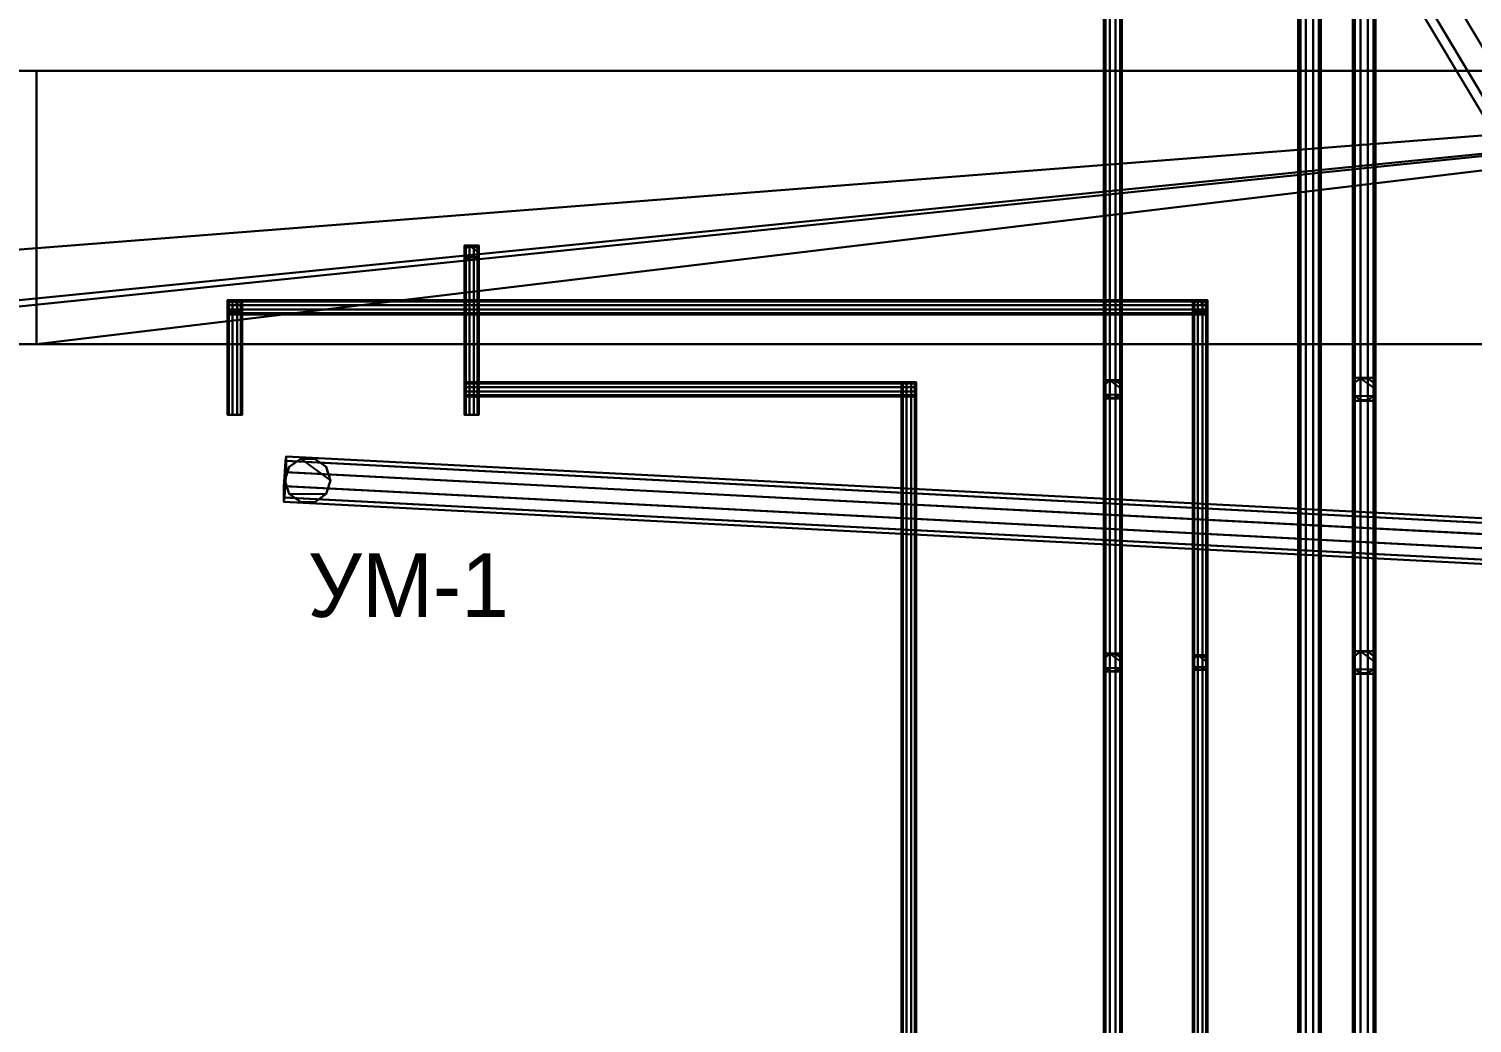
# Model space of a CAD drawing. Header units: millimetres. Extents: x -396 to 23232, y -842 to 31800.
# Drawn here: x 9894 to 11479, y 5404 to 6496 of the extents above; entities that cross this region are included whole.
import ezdxf

# ---------------------------------------------------------------- set-up
doc = ezdxf.new("R2010")
doc.units = ezdxf.units.MM
doc.layers.add('АР_3D_стены', color=8, linetype='Continuous')
doc.layers.add('ВК_3D_Марки', color=7, linetype='Continuous')
for name, color, linetype, true_color in [('ВК_3D_В1', 4, 'Continuous', 0x06b6d4), ('ВК_3D_К1', 30, 'Continuous', 0xc2410c), ('ВК_3D_Т3', 3, 'Continuous', 0x16a34a), ('ВК_3D_Т4', 82, 'Continuous', 0x84cc16)]:
    doc.layers.add(name, color=color, linetype=linetype, true_color=true_color)

msp = doc.modelspace()

# ---------------------------------------------------------------- texts
at = {"layer": 'ВК_3D_Марки'}
msp.add_text('УМ-1', height=70, dxfattribs=at).set_placement((10200, 5850, 900))

# ---------------------------------------------------------------- meshes
at = {"layer": 'АР_3D_стены'}
mesh = msp.add_polyface(dxfattribs=at)
corners = [(11317.7, 4299.6), (9700.2, 4299.6), (9700.2, 4499.6), (9700.2, 4499.6, 3650), (9700.2, 4299.6, 3650), (11317.7, 4299.6, 3650), (12700.2, 3599.6), (12400.2, 3599.6), (12400.2, 4299.6), (12400.2, 4299.6, 3650), (12400.2, 3599.6, 3650), (12700.2, 3599.6, 3650), (12400.2, 9274.6), (12700.2, 9274.6), (12700.2, 9274.6, 3650), (12400.2, 9274.6, 3650), (8550.2, 6149.6), (8550.2, 6449.6), (12400.2, 6449.6), (12400.2, 6449.6, 3650), (8550.2, 6449.6, 3650), (8550.2, 6149.6, 3650), (9700.2, 5599.6), (9400.2, 5599.6), (9400.2, 6149.6), (9400.2, 6149.6, 3650), (9400.2, 5599.6, 3650), (9700.2, 5599.6, 3650), (9480.1, 6149.6), (9700.2, 6149.6), (9700.2, 6149.6, 3650), (9480.1, 6149.6, 3650), (12400.2, 4499.6), (12400.2, 4499.6, 3650), (12039.7, 6149.6), (12039.7, 6149.6, 3650), (12400.2, 6149.6), (12400.2, 6149.6, 3650)]
mesh.append_faces([[corners[k] for k in face] for face in [(0, 1, 2), (3, 4, 5), (6, 7, 8), (9, 10, 11), (12, 13, 6), (11, 14, 15), (16, 17, 18), (19, 20, 21), (22, 23, 24), (25, 26, 27), (28, 29, 22), (27, 30, 31), (0, 2, 32), (33, 3, 5), (18, 12, 6), (11, 15, 19), (24, 16, 18), (19, 21, 25), (28, 22, 24), (25, 27, 31), (8, 0, 32), (33, 5, 9), (28, 24, 18), (19, 25, 31), (6, 8, 32), (33, 9, 11), (34, 28, 18), (19, 31, 35), (6, 32, 36), (37, 33, 11), (36, 34, 18), (19, 35, 37), (18, 6, 36), (37, 11, 19), (1, 2, 3, 4), (2, 32, 33, 3), (32, 36, 37, 33), (36, 34, 35, 37), (34, 28, 31, 35), (28, 29, 30, 31), (29, 22, 27, 30), (22, 23, 26, 27), (23, 24, 25, 26), (24, 16, 21, 25), (16, 17, 20, 21), (17, 18, 19, 20), (18, 12, 15, 19), (12, 13, 14, 15), (13, 6, 11, 14), (6, 7, 10, 11), (7, 8, 9, 10), (8, 0, 5, 9), (0, 1, 4, 5)]])
mesh = msp.add_polyface(dxfattribs=at)
corners = [(12400.2, 1299.6, 4050), (12400.2, 5569.6, 4050), (12402.2, 5569.6, 4050), (12402.2, 5569.6, 7550), (12400.2, 5569.6, 7550), (12400.2, 1299.6, 7550), (12317.7, 899.6, 4050), (11900.2, 899.6, 4050), (11900.2, 1299.6, 4050), (11900.2, 1299.6, 7550), (11900.2, 899.6, 7550), (12317.7, 899.6, 7550), (12400.2, 7149.6, 4050), (12700.2, 7149.6, 4050), (12700.2, 6449.6, 4050), (12700.2, 6449.6, 7550), (12700.2, 7149.6, 7550), (12400.2, 7149.6, 7550), (9902.2, 6149.6, 4050), (9902.2, 6449.6, 4050), (12400.2, 6449.6, 4050), (12400.2, 6449.6, 7550), (9902.2, 6449.6, 7550), (9902.2, 6149.6, 7550), (12800.2, 899.6, 4050), (12800.2, 899.6, 7550), (12400.2, 6531.9, 4050), (12400.2, 6531.9, 7550), (12317.7, 6149.6, 4050), (12317.7, 6149.6, 7550), (12800.2, 6449.6, 4050), (12800.2, 6449.6, 7550), (12400.2, 6149.6, 4050), (12400.2, 6149.6, 7550), (12402.2, 6149.1, 4050), (12402.2, 6149.1, 7550), (12800.2, 1299.6, 4050), (12800.2, 1299.6, 7550)]
mesh.append_faces([[corners[k] for k in face] for face in [(0, 1, 2), (3, 4, 5), (6, 7, 8), (9, 10, 11), (12, 13, 14), (15, 16, 17), (18, 19, 20), (21, 22, 23), (24, 6, 8), (9, 11, 25), (26, 12, 14), (15, 17, 27), (28, 18, 20), (21, 23, 29), (20, 26, 14), (15, 27, 21), (28, 20, 14), (15, 21, 29), (28, 14, 30), (31, 15, 29), (32, 28, 30), (31, 29, 33), (24, 8, 0), (5, 9, 25), (34, 32, 30), (31, 33, 35), (24, 0, 2), (3, 5, 25), (34, 30, 24), (25, 31, 35), (24, 2, 34), (35, 3, 25), (1, 2, 3, 4), (2, 34, 35, 3), (34, 32, 33, 35), (32, 32, 33, 33), (32, 28, 29, 33), (28, 18, 23, 29), (18, 19, 22, 23), (19, 20, 21, 22), (20, 26, 27, 21), (26, 12, 17, 27), (12, 13, 16, 17), (13, 14, 15, 16), (14, 30, 31, 15), (30, 36, 37, 31), (36, 36, 37, 37), (36, 24, 25, 37), (24, 6, 11, 25), (6, 7, 10, 11), (7, 8, 9, 10), (8, 36, 37, 9), (36, 0, 5, 37), (0, 1, 4, 5)]])
at = {"layer": 'ВК_3D_В1'}
mesh = msp.add_polyface(dxfattribs=at)
corners = [(11312.5, 6672.5, -230), (11310.1, 6672.5, -222.7), (11310.1, 4387.5, -222.7), (11312.5, 4387.5, -230), (11303.9, 6672.5, -218.1), (11303.9, 4387.5, -218.1), (11296.1, 6672.5, -218.1), (11296.1, 4387.5, -218.1), (11289.9, 6672.5, -222.7), (11289.9, 4387.5, -222.7), (11287.5, 6672.5, -230), (11287.5, 4387.5, -230), (11289.9, 6672.5, -237.3), (11289.9, 4387.5, -237.3), (11296.1, 6672.5, -241.9), (11296.1, 4387.5, -241.9), (11303.9, 6672.5, -241.9), (11303.9, 4387.5, -241.9), (11310.1, 6672.5, -237.3), (11310.1, 4387.5, -237.3)]
mesh.append_faces([[corners[k] for k in face] for face in [(0, 1, 2, 3), (1, 4, 5, 2), (4, 6, 7, 5), (6, 8, 9, 7), (8, 10, 11, 9), (10, 12, 13, 11), (12, 14, 15, 13), (14, 16, 17, 15), (16, 18, 19, 17), (18, 0, 3, 19), (18, 16, 14, 12), (3, 2, 5, 7)]])
mesh = msp.add_polyface(dxfattribs=at)
corners = [(10372, 6092, -230), (10373.5, 6092, -225.3), (10373.5, 6258, -225.3), (10372, 6258, -230), (10377.5, 6092, -222.4), (10377.5, 6258, -222.4), (10382.5, 6092, -222.4), (10382.5, 6258, -222.4), (10386.5, 6092, -225.3), (10386.5, 6258, -225.3), (10388, 6092, -230), (10388, 6258, -230), (10386.5, 6092, -234.7), (10386.5, 6258, -234.7), (10382.5, 6092, -237.6), (10382.5, 6258, -237.6), (10377.5, 6092, -237.6), (10377.5, 6258, -237.6), (10373.5, 6092, -234.7), (10373.5, 6258, -234.7)]
mesh.append_faces([[corners[k] for k in face] for face in [(0, 1, 2, 3), (1, 4, 5, 2), (4, 6, 7, 5), (6, 8, 9, 7), (8, 10, 11, 9), (10, 12, 13, 11), (12, 14, 15, 13), (14, 16, 17, 15), (16, 18, 19, 17), (18, 0, 3, 19), (18, 16, 14, 12), (3, 2, 5, 7)]])
mesh = msp.add_polyface(dxfattribs=at)
corners = [(10388, 6258, 1100), (10386.5, 6258, 1104.7), (10386.5, 6072, 1104.7), (10388, 6072, 1100), (10382.5, 6258, 1107.6), (10382.5, 6072, 1107.6), (10377.5, 6258, 1107.6), (10377.5, 6072, 1107.6), (10373.5, 6258, 1104.7), (10373.5, 6072, 1104.7), (10372, 6258, 1100), (10372, 6072, 1100), (10373.5, 6258, 1095.3), (10373.5, 6072, 1095.3), (10377.5, 6258, 1092.4), (10377.5, 6072, 1092.4), (10382.5, 6258, 1092.4), (10382.5, 6072, 1092.4), (10386.5, 6258, 1095.3), (10386.5, 6072, 1095.3)]
mesh.append_faces([[corners[k] for k in face] for face in [(0, 1, 2, 3), (1, 4, 5, 2), (4, 6, 7, 5), (6, 8, 9, 7), (8, 10, 11, 9), (10, 12, 13, 11), (12, 14, 15, 13), (14, 16, 17, 15), (16, 18, 19, 17), (18, 0, 3, 19), (18, 16, 14, 12), (3, 2, 5, 7)]])
mesh = msp.add_polyface(dxfattribs=at)
corners = [(10388, 6250, -238), (10386.5, 6254.7, -238), (10386.5, 6254.7, 1108), (10388, 6250, 1108), (10382.5, 6257.6, -238), (10382.5, 6257.6, 1108), (10377.5, 6257.6, -238), (10377.5, 6257.6, 1108), (10373.5, 6254.7, -238), (10373.5, 6254.7, 1108), (10372, 6250, -238), (10372, 6250, 1108), (10373.5, 6245.3, -238), (10373.5, 6245.3, 1108), (10377.5, 6242.4, -238), (10377.5, 6242.4, 1108), (10382.5, 6242.4, -238), (10382.5, 6242.4, 1108), (10386.5, 6245.3, -238), (10386.5, 6245.3, 1108)]
mesh.append_faces([[corners[k] for k in face] for face in [(0, 1, 2, 3), (1, 4, 5, 2), (4, 6, 7, 5), (6, 8, 9, 7), (8, 10, 11, 9), (10, 12, 13, 11), (12, 14, 15, 13), (14, 16, 17, 15), (16, 18, 19, 17), (18, 0, 3, 19), (18, 16, 14, 12), (3, 2, 5, 7)]])
mesh = msp.add_polyface(dxfattribs=at)
corners = [(10868, 6092, -230), (10868, 6093.5, -225.3), (10372, 6093.5, -225.3), (10372, 6092, -230), (10868, 6097.5, -222.4), (10372, 6097.5, -222.4), (10868, 6102.5, -222.4), (10372, 6102.5, -222.4), (10868, 6106.5, -225.3), (10372, 6106.5, -225.3), (10868, 6108, -230), (10372, 6108, -230), (10868, 6106.5, -234.7), (10372, 6106.5, -234.7), (10868, 6102.5, -237.6), (10372, 6102.5, -237.6), (10868, 6097.5, -237.6), (10372, 6097.5, -237.6), (10868, 6093.5, -234.7), (10372, 6093.5, -234.7)]
mesh.append_faces([[corners[k] for k in face] for face in [(0, 1, 2, 3), (1, 4, 5, 2), (4, 6, 7, 5), (6, 8, 9, 7), (8, 10, 11, 9), (10, 12, 13, 11), (12, 14, 15, 13), (14, 16, 17, 15), (16, 18, 19, 17), (18, 0, 3, 19), (18, 16, 14, 12), (3, 2, 5, 7)]])
mesh = msp.add_polyface(dxfattribs=at)
corners = [(10852, 4392, -230), (10853.5, 4392, -225.3), (10853.5, 6108, -225.3), (10852, 6108, -230), (10857.5, 4392, -222.4), (10857.5, 6108, -222.4), (10862.5, 4392, -222.4), (10862.5, 6108, -222.4), (10866.5, 4392, -225.3), (10866.5, 6108, -225.3), (10868, 4392, -230), (10868, 6108, -230), (10866.5, 4392, -234.7), (10866.5, 6108, -234.7), (10862.5, 4392, -237.6), (10862.5, 6108, -237.6), (10857.5, 4392, -237.6), (10857.5, 6108, -237.6), (10853.5, 4392, -234.7), (10853.5, 6108, -234.7)]
mesh.append_faces([[corners[k] for k in face] for face in [(0, 1, 2, 3), (1, 4, 5, 2), (4, 6, 7, 5), (6, 8, 9, 7), (8, 10, 11, 9), (10, 12, 13, 11), (12, 14, 15, 13), (14, 16, 17, 15), (16, 18, 19, 17), (18, 0, 3, 19), (18, 16, 14, 12), (3, 2, 5, 7)]])
at = {"layer": 'ВК_3D_К1'}
mesh = msp.add_polyface(dxfattribs=at)
corners = [(9131.8, 10554, -1091.8), (9123.1, 10548, -1059.5), (11917, 5882.4, -1168.3), (11925.7, 5888.3, -1200.6), (9099.7, 10533.6, -1039.5), (11893.6, 5867.9, -1148.3), (9070.5, 10516.1, -1039.5), (11864.5, 5850.4, -1148.3), (9046.7, 10502.3, -1059.5), (11840.7, 5836.7, -1168.3), (9037.4, 10497.5, -1091.8), (11831.3, 5831.8, -1200.6), (9046.1, 10503.4, -1124.1), (11840, 5837.8, -1232.9), (9069.5, 10517.9, -1144.1), (11863.4, 5852.2, -1252.9), (9098.6, 10535.4, -1144.1), (11892.6, 5869.7, -1252.9), (9122.4, 10549.1, -1124.1), (11916.4, 5883.5, -1232.9)]
mesh.append_faces([[corners[k] for k in face] for face in [(0, 1, 2, 3), (1, 4, 5, 2), (4, 6, 7, 5), (6, 8, 9, 7), (8, 10, 11, 9), (10, 12, 13, 11), (12, 14, 15, 13), (14, 16, 17, 15), (16, 18, 19, 17), (18, 0, 3, 19), (18, 16, 14, 12), (3, 2, 5, 7)]])
mesh = msp.add_polyface(dxfattribs=at)
corners = [(12027.6, 6315.7, -1193.2), (12017.3, 6317.8, -1160.8), (10221.1, -840.4, -1271.5), (10231.4, -842.5, -1303.8), (11990.6, 6324.2, -1140.8), (10194.4, -834, -1251.5), (11957.6, 6332.5, -1140.8), (10161.4, -825.7, -1251.5), (11931, 6339.5, -1160.8), (10134.8, -818.7, -1271.5), (11921, 6342.5, -1193.2), (10124.8, -815.7, -1303.8), (11931.3, 6340.4, -1225.5), (10135.1, -817.8, -1336.2), (11958, 6334, -1245.5), (10161.8, -824.2, -1356.2), (11991, 6325.7, -1245.5), (10194.8, -832.5, -1356.2), (12017.6, 6318.7, -1225.5), (10221.4, -839.5, -1336.2)]
mesh.append_faces([[corners[k] for k in face] for face in [(0, 1, 2, 3), (1, 4, 5, 2), (4, 6, 7, 5), (6, 8, 9, 7), (8, 10, 11, 9), (10, 12, 13, 11), (12, 14, 15, 13), (14, 16, 17, 15), (16, 18, 19, 17), (18, 0, 3, 19), (18, 16, 14, 12), (3, 2, 5, 7)]])
mesh = msp.add_polyface(dxfattribs=at)
corners = [(10176.3, 6026.3, -130.8), (10176.5, 6021.5, -116.1), (11921.6, 5931.2, -168.5), (11921.4, 5936, -183.1), (10176.2, 6009, -107), (11921.3, 5918.7, -159.4), (10175.4, 5993.5, -107), (11920.5, 5903.3, -159.4), (10174.4, 5981.1, -116.1), (11919.6, 5890.8, -168.5), (10173.8, 5976.3, -130.8), (11918.9, 5886, -183.1), (10173.6, 5981.1, -145.4), (11918.7, 5890.8, -197.8), (10173.9, 5993.6, -154.5), (11919, 5903.3, -206.9), (10174.7, 6009, -154.5), (11919.8, 5918.8, -206.9), (10175.6, 6021.5, -145.4), (11920.8, 5931.2, -197.8)]
mesh.append_faces([[corners[k] for k in face] for face in [(0, 1, 2, 3), (1, 4, 5, 2), (4, 6, 7, 5), (6, 8, 9, 7), (8, 10, 11, 9), (10, 12, 13, 11), (12, 14, 15, 13), (14, 16, 17, 15), (16, 18, 19, 17), (18, 0, 3, 19), (18, 16, 14, 12), (3, 2, 5, 7)]])
mesh = msp.add_polyface(dxfattribs=at)
corners = [(10225, 6000, 425), (10220.2, 6014.7, 425), (10220.2, 6014.7, -156.5), (10225, 6000, -156.5), (10207.7, 6023.8, 425), (10207.7, 6023.8, -156.5), (10192.3, 6023.8, 425), (10192.3, 6023.8, -156.5), (10179.8, 6014.7, 425), (10179.8, 6014.7, -156.5), (10175, 6000, 425), (10175, 6000, -156.5), (10179.8, 5985.3, 425), (10179.8, 5985.3, -156.5), (10192.3, 5976.2, 425), (10192.3, 5976.2, -156.5), (10207.7, 5976.2, 425), (10207.7, 5976.2, -156.5), (10220.2, 5985.3, 425), (10220.2, 5985.3, -156.5)]
mesh.append_faces([[corners[k] for k in face] for face in [(0, 1, 2, 3), (1, 4, 5, 2), (4, 6, 7, 5), (6, 8, 9, 7), (8, 10, 11, 9), (10, 12, 13, 11), (12, 14, 15, 13), (14, 16, 17, 15), (16, 18, 19, 17), (18, 0, 3, 19), (18, 16, 14, 12), (3, 2, 5, 7)]])
at = {"layer": 'ВК_3D_Т3'}
mesh = msp.add_polyface(dxfattribs=at)
corners = [(11372.5, 6572.5, -175), (11370.1, 6572.5, -167.7), (11370.1, 6087.5, -167.7), (11372.5, 6087.5, -175), (11363.9, 6572.5, -163.1), (11363.9, 6087.5, -163.1), (11356.1, 6572.5, -163.1), (11356.1, 6087.5, -163.1), (11349.9, 6572.5, -167.7), (11349.9, 6087.5, -167.7), (11347.5, 6572.5, -175), (11347.5, 6087.5, -175), (11349.9, 6572.5, -182.3), (11349.9, 6087.5, -182.3), (11356.1, 6572.5, -186.9), (11356.1, 6087.5, -186.9), (11363.9, 6572.5, -186.9), (11363.9, 6087.5, -186.9), (11370.1, 6572.5, -182.3), (11370.1, 6087.5, -182.3)]
mesh.append_faces([[corners[k] for k in face] for face in [(0, 1, 2, 3), (1, 4, 5, 2), (4, 6, 7, 5), (6, 8, 9, 7), (8, 10, 11, 9), (10, 12, 13, 11), (12, 14, 15, 13), (14, 16, 17, 15), (16, 18, 19, 17), (18, 0, 3, 19), (18, 16, 14, 12), (3, 2, 5, 7)]])
mesh = msp.add_polyface(dxfattribs=at)
corners = [(11188, 6182, 900), (11188, 6183.5, 904.7), (10112, 6183.5, 904.7), (10112, 6182, 900), (11188, 6187.5, 907.6), (10112, 6187.5, 907.6), (11188, 6192.5, 907.6), (10112, 6192.5, 907.6), (11188, 6196.5, 904.7), (10112, 6196.5, 904.7), (11188, 6198, 900), (10112, 6198, 900), (11188, 6196.5, 895.3), (10112, 6196.5, 895.3), (11188, 6192.5, 892.4), (10112, 6192.5, 892.4), (11188, 6187.5, 892.4), (10112, 6187.5, 892.4), (11188, 6183.5, 895.3), (10112, 6183.5, 895.3)]
mesh.append_faces([[corners[k] for k in face] for face in [(0, 1, 2, 3), (1, 4, 5, 2), (4, 6, 7, 5), (6, 8, 9, 7), (8, 10, 11, 9), (10, 12, 13, 11), (12, 14, 15, 13), (14, 16, 17, 15), (16, 18, 19, 17), (18, 0, 3, 19), (18, 16, 14, 12), (3, 2, 5, 7)]])
mesh = msp.add_polyface(dxfattribs=at)
corners = [(10128, 6198, 1100), (10126.5, 6198, 1104.7), (10126.5, 6072, 1104.7), (10128, 6072, 1100), (10122.5, 6198, 1107.6), (10122.5, 6072, 1107.6), (10117.5, 6198, 1107.6), (10117.5, 6072, 1107.6), (10113.5, 6198, 1104.7), (10113.5, 6072, 1104.7), (10112, 6198, 1100), (10112, 6072, 1100), (10113.5, 6198, 1095.3), (10113.5, 6072, 1095.3), (10117.5, 6198, 1092.4), (10117.5, 6072, 1092.4), (10122.5, 6198, 1092.4), (10122.5, 6072, 1092.4), (10126.5, 6198, 1095.3), (10126.5, 6072, 1095.3)]
mesh.append_faces([[corners[k] for k in face] for face in [(0, 1, 2, 3), (1, 4, 5, 2), (4, 6, 7, 5), (6, 8, 9, 7), (8, 10, 11, 9), (10, 12, 13, 11), (12, 14, 15, 13), (14, 16, 17, 15), (16, 18, 19, 17), (18, 0, 3, 19), (18, 16, 14, 12), (3, 2, 5, 7)]])
mesh = msp.add_polyface(dxfattribs=at)
corners = [(10128, 6190, 892), (10126.5, 6194.7, 892), (10126.5, 6194.7, 1108), (10128, 6190, 1108), (10122.5, 6197.6, 892), (10122.5, 6197.6, 1108), (10117.5, 6197.6, 892), (10117.5, 6197.6, 1108), (10113.5, 6194.7, 892), (10113.5, 6194.7, 1108), (10112, 6190, 892), (10112, 6190, 1108), (10113.5, 6185.3, 892), (10113.5, 6185.3, 1108), (10117.5, 6182.4, 892), (10117.5, 6182.4, 1108), (10122.5, 6182.4, 892), (10122.5, 6182.4, 1108), (10126.5, 6185.3, 892), (10126.5, 6185.3, 1108)]
mesh.append_faces([[corners[k] for k in face] for face in [(0, 1, 2, 3), (1, 4, 5, 2), (4, 6, 7, 5), (6, 8, 9, 7), (8, 10, 11, 9), (10, 12, 13, 11), (12, 14, 15, 13), (14, 16, 17, 15), (16, 18, 19, 17), (18, 0, 3, 19), (18, 16, 14, 12), (3, 2, 5, 7)]])
mesh = msp.add_polyface(dxfattribs=at)
corners = [(11172, 5792, -230), (11173.5, 5792, -225.3), (11173.5, 6198, -225.3), (11172, 6198, -230), (11177.5, 5792, -222.4), (11177.5, 6198, -222.4), (11182.5, 5792, -222.4), (11182.5, 6198, -222.4), (11186.5, 5792, -225.3), (11186.5, 6198, -225.3), (11188, 5792, -230), (11188, 6198, -230), (11186.5, 5792, -234.7), (11186.5, 6198, -234.7), (11182.5, 5792, -237.6), (11182.5, 6198, -237.6), (11177.5, 5792, -237.6), (11177.5, 6198, -237.6), (11173.5, 5792, -234.7), (11173.5, 6198, -234.7)]
mesh.append_faces([[corners[k] for k in face] for face in [(0, 1, 2, 3), (1, 4, 5, 2), (4, 6, 7, 5), (6, 8, 9, 7), (8, 10, 11, 9), (10, 12, 13, 11), (12, 14, 15, 13), (14, 16, 17, 15), (16, 18, 19, 17), (18, 0, 3, 19), (18, 16, 14, 12), (3, 2, 5, 7)]])
mesh = msp.add_polyface(dxfattribs=at)
corners = [(11188, 6190, -238), (11186.5, 6194.7, -238), (11186.5, 6194.7, 908), (11188, 6190, 908), (11182.5, 6197.6, -238), (11182.5, 6197.6, 908), (11177.5, 6197.6, -238), (11177.5, 6197.6, 908), (11173.5, 6194.7, -238), (11173.5, 6194.7, 908), (11172, 6190, -238), (11172, 6190, 908), (11173.5, 6185.3, -238), (11173.5, 6185.3, 908), (11177.5, 6182.4, -238), (11177.5, 6182.4, 908), (11182.5, 6182.4, -238), (11182.5, 6182.4, 908), (11186.5, 6185.3, -238), (11186.5, 6185.3, 908)]
mesh.append_faces([[corners[k] for k in face] for face in [(0, 1, 2, 3), (1, 4, 5, 2), (4, 6, 7, 5), (6, 8, 9, 7), (8, 10, 11, 9), (10, 12, 13, 11), (12, 14, 15, 13), (14, 16, 17, 15), (16, 18, 19, 17), (18, 0, 3, 19), (18, 16, 14, 12), (3, 2, 5, 7)]])
mesh = msp.add_polyface(dxfattribs=at)
corners = [(11372.5, 6112.5, -230), (11370.1, 6112.5, -222.7), (11370.1, 5787.5, -222.7), (11372.5, 5787.5, -230), (11363.9, 6112.5, -218.1), (11363.9, 5787.5, -218.1), (11356.1, 6112.5, -218.1), (11356.1, 5787.5, -218.1), (11349.9, 6112.5, -222.7), (11349.9, 5787.5, -222.7), (11347.5, 6112.5, -230), (11347.5, 5787.5, -230), (11349.9, 6112.5, -237.3), (11349.9, 5787.5, -237.3), (11356.1, 6112.5, -241.9), (11356.1, 5787.5, -241.9), (11363.9, 6112.5, -241.9), (11363.9, 5787.5, -241.9), (11370.1, 6112.5, -237.3), (11370.1, 5787.5, -237.3)]
mesh.append_faces([[corners[k] for k in face] for face in [(0, 1, 2, 3), (1, 4, 5, 2), (4, 6, 7, 5), (6, 8, 9, 7), (8, 10, 11, 9), (10, 12, 13, 11), (12, 14, 15, 13), (14, 16, 17, 15), (16, 18, 19, 17), (18, 0, 3, 19), (18, 16, 14, 12), (3, 2, 5, 7)]])
mesh = msp.add_polyface(dxfattribs=at)
corners = [(11372.5, 6100, -162.5), (11370.1, 6107.3, -162.5), (11370.1, 6107.3, -242.5), (11372.5, 6100, -242.5), (11363.9, 6111.9, -162.5), (11363.9, 6111.9, -242.5), (11356.1, 6111.9, -162.5), (11356.1, 6111.9, -242.5), (11349.9, 6107.3, -162.5), (11349.9, 6107.3, -242.5), (11347.5, 6100, -162.5), (11347.5, 6100, -242.5), (11349.9, 6092.7, -162.5), (11349.9, 6092.7, -242.5), (11356.1, 6088.1, -162.5), (11356.1, 6088.1, -242.5), (11363.9, 6088.1, -162.5), (11363.9, 6088.1, -242.5), (11370.1, 6092.7, -162.5), (11370.1, 6092.7, -242.5)]
mesh.append_faces([[corners[k] for k in face] for face in [(0, 1, 2, 3), (1, 4, 5, 2), (4, 6, 7, 5), (6, 8, 9, 7), (8, 10, 11, 9), (10, 12, 13, 11), (12, 14, 15, 13), (14, 16, 17, 15), (16, 18, 19, 17), (18, 0, 3, 19), (18, 16, 14, 12), (3, 2, 5, 7)]])
mesh = msp.add_polyface(dxfattribs=at)
corners = [(11172, 4452, -175), (11173.5, 4452, -170.3), (11173.5, 5808, -170.3), (11172, 5808, -175), (11177.5, 4452, -167.4), (11177.5, 5808, -167.4), (11182.5, 4452, -167.4), (11182.5, 5808, -167.4), (11186.5, 4452, -170.3), (11186.5, 5808, -170.3), (11188, 4452, -175), (11188, 5808, -175), (11186.5, 4452, -179.7), (11186.5, 5808, -179.7), (11182.5, 4452, -182.6), (11182.5, 5808, -182.6), (11177.5, 4452, -182.6), (11177.5, 5808, -182.6), (11173.5, 4452, -179.7), (11173.5, 5808, -179.7)]
mesh.append_faces([[corners[k] for k in face] for face in [(0, 1, 2, 3), (1, 4, 5, 2), (4, 6, 7, 5), (6, 8, 9, 7), (8, 10, 11, 9), (10, 12, 13, 11), (12, 14, 15, 13), (14, 16, 17, 15), (16, 18, 19, 17), (18, 0, 3, 19), (18, 16, 14, 12), (3, 2, 5, 7)]])
mesh = msp.add_polyface(dxfattribs=at)
corners = [(11188, 5800, -167), (11186.5, 5804.7, -167), (11186.5, 5804.7, -238), (11188, 5800, -238), (11182.5, 5807.6, -167), (11182.5, 5807.6, -238), (11177.5, 5807.6, -167), (11177.5, 5807.6, -238), (11173.5, 5804.7, -167), (11173.5, 5804.7, -238), (11172, 5800, -167), (11172, 5800, -238), (11173.5, 5795.3, -167), (11173.5, 5795.3, -238), (11177.5, 5792.4, -167), (11177.5, 5792.4, -238), (11182.5, 5792.4, -167), (11182.5, 5792.4, -238), (11186.5, 5795.3, -167), (11186.5, 5795.3, -238)]
mesh.append_faces([[corners[k] for k in face] for face in [(0, 1, 2, 3), (1, 4, 5, 2), (4, 6, 7, 5), (6, 8, 9, 7), (8, 10, 11, 9), (10, 12, 13, 11), (12, 14, 15, 13), (14, 16, 17, 15), (16, 18, 19, 17), (18, 0, 3, 19), (18, 16, 14, 12), (3, 2, 5, 7)]])
mesh = msp.add_polyface(dxfattribs=at)
corners = [(11372.5, 5812.5, -175), (11370.1, 5812.5, -167.7), (11370.1, 4447.5, -167.7), (11372.5, 4447.5, -175), (11363.9, 5812.5, -163.1), (11363.9, 4447.5, -163.1), (11356.1, 5812.5, -163.1), (11356.1, 4447.5, -163.1), (11349.9, 5812.5, -167.7), (11349.9, 4447.5, -167.7), (11347.5, 5812.5, -175), (11347.5, 4447.5, -175), (11349.9, 5812.5, -182.3), (11349.9, 4447.5, -182.3), (11356.1, 5812.5, -186.9), (11356.1, 4447.5, -186.9), (11363.9, 5812.5, -186.9), (11363.9, 4447.5, -186.9), (11370.1, 5812.5, -182.3), (11370.1, 4447.5, -182.3)]
mesh.append_faces([[corners[k] for k in face] for face in [(0, 1, 2, 3), (1, 4, 5, 2), (4, 6, 7, 5), (6, 8, 9, 7), (8, 10, 11, 9), (10, 12, 13, 11), (12, 14, 15, 13), (14, 16, 17, 15), (16, 18, 19, 17), (18, 0, 3, 19), (18, 16, 14, 12), (3, 2, 5, 7)]])
mesh = msp.add_polyface(dxfattribs=at)
corners = [(11372.5, 5800, -242.5), (11370.1, 5807.3, -242.5), (11370.1, 5807.3, -162.5), (11372.5, 5800, -162.5), (11363.9, 5811.9, -242.5), (11363.9, 5811.9, -162.5), (11356.1, 5811.9, -242.5), (11356.1, 5811.9, -162.5), (11349.9, 5807.3, -242.5), (11349.9, 5807.3, -162.5), (11347.5, 5800, -242.5), (11347.5, 5800, -162.5), (11349.9, 5792.7, -242.5), (11349.9, 5792.7, -162.5), (11356.1, 5788.1, -242.5), (11356.1, 5788.1, -162.5), (11363.9, 5788.1, -242.5), (11363.9, 5788.1, -162.5), (11370.1, 5792.7, -242.5), (11370.1, 5792.7, -162.5)]
mesh.append_faces([[corners[k] for k in face] for face in [(0, 1, 2, 3), (1, 4, 5, 2), (4, 6, 7, 5), (6, 8, 9, 7), (8, 10, 11, 9), (10, 12, 13, 11), (12, 14, 15, 13), (14, 16, 17, 15), (16, 18, 19, 17), (18, 0, 3, 19), (18, 16, 14, 12), (3, 2, 5, 7)]])
at = {"layer": 'ВК_3D_Т4'}
mesh = msp.add_polyface(dxfattribs=at)
corners = [(11074, 6090, -175), (11075.9, 6090, -169.1), (11075.9, 6810, -169.1), (11074, 6810, -175), (11080.9, 6090, -165.5), (11080.9, 6810, -165.5), (11087.1, 6090, -165.5), (11087.1, 6810, -165.5), (11092.1, 6090, -169.1), (11092.1, 6810, -169.1), (11094, 6090, -175), (11094, 6810, -175), (11092.1, 6090, -180.9), (11092.1, 6810, -180.9), (11087.1, 6090, -184.5), (11087.1, 6810, -184.5), (11080.9, 6090, -184.5), (11080.9, 6810, -184.5), (11075.9, 6090, -180.9), (11075.9, 6810, -180.9)]
mesh.append_faces([[corners[k] for k in face] for face in [(0, 1, 2, 3), (1, 4, 5, 2), (4, 6, 7, 5), (6, 8, 9, 7), (8, 10, 11, 9), (10, 12, 13, 11), (12, 14, 15, 13), (14, 16, 17, 15), (16, 18, 19, 17), (18, 0, 3, 19), (18, 16, 14, 12), (3, 2, 5, 7)]])
mesh = msp.add_polyface(dxfattribs=at)
corners = [(11074, 5790, -230), (11075.9, 5790, -224.1), (11075.9, 6110, -224.1), (11074, 6110, -230), (11080.9, 5790, -220.5), (11080.9, 6110, -220.5), (11087.1, 5790, -220.5), (11087.1, 6110, -220.5), (11092.1, 5790, -224.1), (11092.1, 6110, -224.1), (11094, 5790, -230), (11094, 6110, -230), (11092.1, 5790, -235.9), (11092.1, 6110, -235.9), (11087.1, 5790, -239.5), (11087.1, 6110, -239.5), (11080.9, 5790, -239.5), (11080.9, 6110, -239.5), (11075.9, 5790, -235.9), (11075.9, 6110, -235.9)]
mesh.append_faces([[corners[k] for k in face] for face in [(0, 1, 2, 3), (1, 4, 5, 2), (4, 6, 7, 5), (6, 8, 9, 7), (8, 10, 11, 9), (10, 12, 13, 11), (12, 14, 15, 13), (14, 16, 17, 15), (16, 18, 19, 17), (18, 0, 3, 19), (18, 16, 14, 12), (3, 2, 5, 7)]])
mesh = msp.add_polyface(dxfattribs=at)
corners = [(11094, 6100, -240), (11092.1, 6105.9, -240), (11092.1, 6105.9, -165), (11094, 6100, -165), (11087.1, 6109.5, -240), (11087.1, 6109.5, -165), (11080.9, 6109.5, -240), (11080.9, 6109.5, -165), (11075.9, 6105.9, -240), (11075.9, 6105.9, -165), (11074, 6100, -240), (11074, 6100, -165), (11075.9, 6094.1, -240), (11075.9, 6094.1, -165), (11080.9, 6090.5, -240), (11080.9, 6090.5, -165), (11087.1, 6090.5, -240), (11087.1, 6090.5, -165), (11092.1, 6094.1, -240), (11092.1, 6094.1, -165)]
mesh.append_faces([[corners[k] for k in face] for face in [(0, 1, 2, 3), (1, 4, 5, 2), (4, 6, 7, 5), (6, 8, 9, 7), (8, 10, 11, 9), (10, 12, 13, 11), (12, 14, 15, 13), (14, 16, 17, 15), (16, 18, 19, 17), (18, 0, 3, 19), (18, 16, 14, 12), (3, 2, 5, 7)]])
mesh = msp.add_polyface(dxfattribs=at)
corners = [(11074, 4450, -175), (11075.9, 4450, -169.1), (11075.9, 5810, -169.1), (11074, 5810, -175), (11080.9, 4450, -165.5), (11080.9, 5810, -165.5), (11087.1, 4450, -165.5), (11087.1, 5810, -165.5), (11092.1, 4450, -169.1), (11092.1, 5810, -169.1), (11094, 4450, -175), (11094, 5810, -175), (11092.1, 4450, -180.9), (11092.1, 5810, -180.9), (11087.1, 4450, -184.5), (11087.1, 5810, -184.5), (11080.9, 4450, -184.5), (11080.9, 5810, -184.5), (11075.9, 4450, -180.9), (11075.9, 5810, -180.9)]
mesh.append_faces([[corners[k] for k in face] for face in [(0, 1, 2, 3), (1, 4, 5, 2), (4, 6, 7, 5), (6, 8, 9, 7), (8, 10, 11, 9), (10, 12, 13, 11), (12, 14, 15, 13), (14, 16, 17, 15), (16, 18, 19, 17), (18, 0, 3, 19), (18, 16, 14, 12), (3, 2, 5, 7)]])
mesh = msp.add_polyface(dxfattribs=at)
corners = [(11094, 5800, -165), (11092.1, 5805.9, -165), (11092.1, 5805.9, -240), (11094, 5800, -240), (11087.1, 5809.5, -165), (11087.1, 5809.5, -240), (11080.9, 5809.5, -165), (11080.9, 5809.5, -240), (11075.9, 5805.9, -165), (11075.9, 5805.9, -240), (11074, 5800, -165), (11074, 5800, -240), (11075.9, 5794.1, -165), (11075.9, 5794.1, -240), (11080.9, 5790.5, -165), (11080.9, 5790.5, -240), (11087.1, 5790.5, -165), (11087.1, 5790.5, -240), (11092.1, 5794.1, -165), (11092.1, 5794.1, -240)]
mesh.append_faces([[corners[k] for k in face] for face in [(0, 1, 2, 3), (1, 4, 5, 2), (4, 6, 7, 5), (6, 8, 9, 7), (8, 10, 11, 9), (10, 12, 13, 11), (12, 14, 15, 13), (14, 16, 17, 15), (16, 18, 19, 17), (18, 0, 3, 19), (18, 16, 14, 12), (3, 2, 5, 7)]])

doc.saveas('drawing.dxf')
